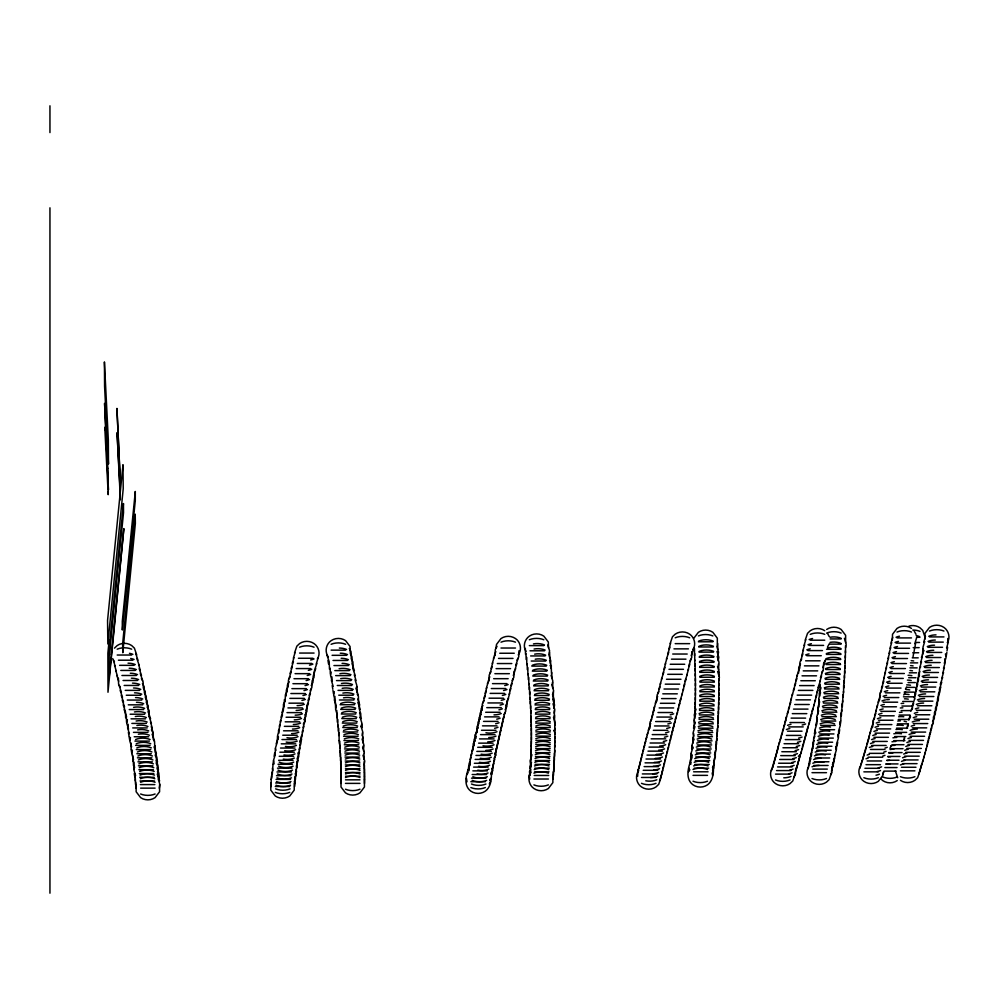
<?xml version="1.0" encoding="UTF-8"?>
<svg xmlns="http://www.w3.org/2000/svg" width="999" height="999" viewBox="0 0 999 999"><rect width="100%" height="100%" fill="white"/><g stroke="black" fill="none" stroke-linecap="round" stroke-linejoin="round"><path stroke-width="1.5" d="M118.394 678.071L118.594 684.103L120.342 687.374M126.336 716.433L126.548 722.464M127.397 719.792L126.786 723.413L128.559 729.208M128.209 724.3L127.61 727.921L129.383 733.716M130.457 737.474L129.845 741.096L131.618 746.89M130.931 742.956L131.131 748.988M132.38 750.112L131.768 753.733L133.541 759.54M143.332 687.861L143.132 681.83L141.383 678.558M132.742 755.406L132.942 761.45M133.267 759.427L133.466 765.471L134.64 767.644M144.405 692.782L144.193 686.75L142.445 683.478M133.966 762.187L133.966 769.43M145.442 697.652L145.242 691.62L143.494 688.348M134.415 766.071L133.816 769.692L135.589 775.499M146.453 702.472L146.254 696.44L144.505 693.169M135.215 773.663L135.215 780.906M135.365 778.558L135.564 784.59M147.427 707.242L147.228 701.211L145.479 697.951M135.664 782.167L135.864 788.211M136.139 784.515L136.139 791.757L140.609 797.614A12.325 11.713 0 0 0 155.095 797.614L159.578 791.757L159.578 784.515M148.376 711.975L148.177 705.931L146.428 702.672M149.301 716.645L149.101 710.601L147.34 707.342M152.635 734.777L153.034 732.367L151.261 726.573M153.384 739.173L153.184 733.141L151.423 729.869M154.77 747.789L154.57 741.745L153.396 739.572M155.407 751.997L155.207 745.966M156.381 761.45L156.98 757.829L155.22 752.022M157.405 769.43L158.004 765.808L156.231 760.002M158.279 777.147L158.878 773.526L157.105 767.719M158.866 779.695L159.266 777.284L157.492 771.478M159.303 788.211L159.915 784.59L158.142 778.783M276.161 743.83L278.509 736.95M272.952 764.26L273.551 760.639M274.138 756.293L274.737 752.672M275.387 748.576L275.175 754.62M277.497 735.926L277.297 741.97M279.283 726.348L281.056 720.541M273.002 764.535L272.29 774.375M280.132 721.827L282.492 714.934M281.019 717.245L283.366 710.351L283.454 704.295L285.202 701.023M272.015 772.09L271.815 778.121M281.918 712.612L284.278 705.719M270.966 779.382L271.566 775.761M271.166 779.37L271.166 786.613M284.415 699.55L284.203 705.594M270.791 782.891L270.791 790.134L275.262 795.991A12.325 11.713 0 0 0 289.747 795.991L294.23 790.134L294.23 782.891M288.923 678.696L291.271 671.803M289.997 673.651L292.357 666.77M291.096 668.568L293.456 661.675M292.22 663.436L293.981 657.642M293.344 658.266L295.117 652.472M294.493 653.059L296.84 646.178L299.575 643.581A12.325 11.713 0 0 1 314.061 643.581C318.831 646.877 320.716 653.933 317.37 658.865M299.425 752.197L297.065 759.09M300.1 748.051L298.326 753.845M296.99 767.881L297.19 761.85M298.164 760.314L296.403 766.108M302.31 735.214L299.95 742.095M303.097 730.806L301.336 736.613M303.933 726.348L302.16 732.142M295.005 783.004L295.204 776.972M308.454 703.171L306.094 710.064M294.605 786.613L295.204 782.991M309.428 698.376L307.08 705.269M310.427 693.531L308.079 700.411M311.451 688.636L309.103 695.516M315.746 668.568L313.386 675.461M316.858 663.436L314.51 670.329M317.994 658.266L316.221 664.073M329.27 663.136L329.47 669.168M330.145 668.181L330.344 674.225M331.193 671.99L330.594 675.611L332.367 681.405M332.018 676.96L331.418 680.581L333.179 686.375M334.265 691.583L333.666 695.204L335.427 700.998M334.952 696.365L334.34 699.987L336.114 705.781M335.389 702.297L335.589 708.328M336.201 705.769L335.602 709.39L337.375 715.184M336.775 710.389L336.775 717.632M337.113 716.158L337.325 722.202M337.824 719.467L337.824 726.71M338.087 725.137L338.286 731.168M350.274 652.547L350.075 646.515L345.604 640.659A12.325 11.713 0 0 0 331.119 640.659C325.861 644.23 324.488 651.96 328.396 657.03M338.723 728.321L338.723 735.564M351.248 657.729L351.049 651.698L349.3 648.426M339.111 732.667L339.111 739.909M352.197 662.861L351.998 656.83L350.249 653.558M339.797 741.158L339.797 748.401M340.072 745.316L340.072 752.559M353.109 667.956L352.909 661.925L351.161 658.653M340.122 750.624L340.322 756.655M340.534 753.446L340.534 760.689M340.709 757.404L340.709 764.647M340.846 761.3L340.846 768.543M340.946 765.134L340.946 772.377M341.021 768.893L341.021 776.136M341.046 772.589L341.046 779.832M341.046 776.211L341.046 783.453M341.009 779.757L341.009 787L345.479 792.856A12.325 11.713 0 0 0 359.965 792.856L364.448 787L364.448 779.757M356.443 687.911L356.843 685.501L355.07 679.707M357.192 692.794L356.993 686.75M358.591 702.397L358.391 696.365L357.217 694.18M359.228 707.13L359.64 704.707L357.867 698.913M360.214 717.632L360.826 714.01L359.053 708.204M361.263 726.71L361.863 723.089L360.09 717.294M362.162 735.564L362.762 731.942L360.989 726.148M362.749 738.698L362.55 732.667M363.112 742.981L362.912 736.95M363.224 748.401L363.836 744.779L362.063 738.985M363.711 751.36L363.511 745.316M364.173 759.477L363.973 753.446M364.148 764.647L364.747 761.026L362.974 755.232M364.285 768.543L364.285 761.3M364.385 772.377L364.385 765.134M364.46 776.136L364.46 768.893M364.485 779.832L364.485 772.589M364.485 783.453L364.485 776.211M470.129 763.973C467.07 772.165 462.125 784.677 470.854 791.171A12.325 11.713 0 0 0 485.339 791.171C491.046 786.887 491.72 778.646 491.321 772.127M470.067 759.39L471.84 753.583M470.891 755.431L473.251 748.538M471.753 751.398L474.1 744.505M482.792 702.946L485.152 696.053M483.928 698.189L486.276 691.296M485.077 693.381L486.85 687.587M486.238 688.536L488.012 682.729M487.412 683.628L489.76 676.748M489.797 673.676L492.157 666.795M491.008 668.631L492.782 662.837M492.232 663.548L493.993 657.742M493.456 658.416L495.804 651.523M495.929 648.026L496.528 644.405L500.998 638.548A12.325 11.713 0 0 1 515.484 638.548C520.741 642.12 522.115 649.85 518.219 654.919M491.82 774.487L493.156 767.107M493.918 763.286L492.157 769.08M494.717 759.39L492.944 765.184M497.277 747.302L494.917 754.183M498.189 743.144L495.829 750.024M499.125 738.91L496.765 745.803M500.074 734.627L497.727 741.508M501.061 730.281L498.713 737.162M502.072 725.861L499.725 732.754M503.109 721.39L500.749 728.283M504.158 716.87L501.81 723.751M505.232 712.275L502.884 719.168M508.578 698.189L506.218 705.082M509.715 693.381L507.954 699.188M510.876 688.536L509.115 694.33M512.05 683.628L509.702 690.521M513.249 678.683L510.889 685.564M515.659 668.631L513.299 675.524M516.87 663.548L515.097 669.342M518.094 658.416L515.746 665.309M525.337 648.376L525.536 654.42M525.961 653.521L526.161 659.565M526.76 657.417L526.76 664.66M527.122 663.686L527.322 669.717M527.847 667.494L527.847 674.737M528.134 673.676L528.334 679.707M528.783 677.397L528.783 684.64M528.995 683.491L529.195 689.522M529.582 687.112L529.582 694.355M529.92 691.895L529.92 699.138M530.032 697.839L530.232 703.87M530.494 701.31L530.494 708.553M530.731 705.943L530.731 713.186M530.931 710.514L530.931 717.757M530.894 716.246L531.093 722.277M531.218 719.492L531.218 726.735M531.306 723.9L531.306 731.143M531.368 728.246L531.368 735.489M531.381 732.529L531.381 739.772M531.368 736.75L531.368 743.993M531.318 740.921L531.118 746.952M531.243 745.017L531.043 751.048M531.131 749.05L530.919 755.082M530.981 753.021L530.981 760.264M548.513 648.026L548.314 641.995L543.831 636.138A12.325 11.713 0 0 0 529.345 636.138C524.575 639.435 522.702 646.49 526.036 651.41M530.581 760.751L530.382 766.795M529.732 768.144L531.505 762.337M548.975 654.42L549.575 650.799L547.802 644.992M549.8 658.353L549.6 652.322M550.399 663.448L550.799 661.038L549.025 655.244M550.961 668.518L551.361 666.096L549.587 660.302M551.485 673.538L551.286 667.494L550.112 665.322M551.972 678.508L551.773 672.464M552.222 684.64L552.822 681.018L551.048 675.224M552.834 688.311L552.634 682.28M553.009 694.355L553.621 690.734L551.848 684.939M553.359 699.138L553.359 691.895M553.871 702.672L554.27 700.249L552.497 694.455M553.933 708.553L554.545 704.932L552.772 699.138M554.17 713.186L554.77 709.565L553.009 703.758M554.37 717.757L554.37 710.514M554.532 722.277L554.532 715.034M554.857 725.536L555.257 723.114L553.496 717.319M554.944 729.932L554.745 723.9M555.007 734.277L554.807 728.246M555.032 738.573L554.82 732.529L553.658 730.356M555.007 742.794L554.807 736.75M554.957 746.952L554.757 740.921M554.682 752.259L554.682 745.017M554.557 756.293L554.77 750.261M554.408 760.264L554.408 753.021M554.233 764.16L554.233 756.917M554.02 767.994L554.02 760.751M553.771 771.765L553.97 765.721M553.496 775.461L553.696 769.417M553.196 779.083L553.196 771.84M638.136 770.304L639.909 764.497M639.048 766.608L640.809 760.813M639.972 762.849L641.745 757.055M640.933 759.015L642.707 753.221M641.92 755.119L643.681 749.312M642.919 751.148L644.692 745.341M643.955 747.115L645.716 741.308M645.004 743.006L646.778 737.212M646.078 738.835L647.851 733.041M647.165 734.602L649.525 727.722M648.276 730.319L650.636 723.426M650.561 721.54L652.909 714.647M651.723 717.07L654.07 710.177M652.896 712.524L654.67 706.73M654.083 707.941L656.443 701.048M655.282 703.296L657.642 696.403M657.717 693.83L660.064 686.95M658.94 689.023L660.714 683.229M660.177 684.165L661.95 678.371M661.413 679.27L663.761 672.377M662.662 674.313L665.009 667.419M663.898 669.305L665.671 663.511M665.147 664.26L666.92 658.466M666.395 659.165L668.743 652.285M667.632 654.033L669.992 647.152M668.88 648.863L670.654 643.056M670.117 643.643L672.464 636.763L675.199 634.165A12.325 11.713 0 0 1 689.685 634.165C694.455 637.462 696.328 644.517 692.994 649.45M661.051 777.459L658.703 784.352L655.981 786.95A12.325 11.713 0 0 1 641.495 786.95C636.238 783.378 634.865 775.649 638.761 770.579M661.9 773.925L659.552 780.806M662.787 770.304L661.013 776.098M663.686 766.608L661.912 772.414M664.622 762.849L662.849 768.643M665.571 759.015L663.811 764.822M666.558 755.119L664.785 760.913M667.569 751.148L665.796 756.942M668.593 747.115L666.82 752.909M669.642 743.006L667.881 748.8M670.716 738.835L668.955 744.642M671.815 734.602L670.042 740.409M672.926 730.319L670.579 737.2M674.05 725.961L671.703 732.841M675.199 721.54L672.851 728.433M676.36 717.07L674.013 723.95M677.534 712.524L675.187 719.417M678.733 707.941L676.96 713.736M679.932 703.296L677.572 710.177M681.143 698.588L678.783 705.481M682.354 693.83L680.007 700.724M683.591 689.023L681.817 694.829M684.814 684.165L683.054 689.972M686.063 679.27L683.703 686.151M687.3 674.313L684.952 681.193M688.548 669.305L686.775 675.112M689.797 664.26L688.024 670.054M691.033 659.165L688.686 666.058M693.518 648.863L691.171 655.744M694.492 648.501L694.492 655.744M694.742 653.608L694.742 660.851M694.742 659.889L694.942 665.921M695.117 663.711L695.117 670.953M695.254 668.681L695.254 675.923M695.341 673.626L695.341 680.868M695.404 678.508L695.404 685.751M695.429 683.353L695.429 690.596M695.416 688.136L695.416 695.379M695.379 692.881L695.379 700.124M695.292 697.564L695.292 704.807M695.179 702.197L694.979 708.241M695.029 706.78L694.829 712.811M694.392 720.179L694.193 726.223M693.506 728.159L695.279 722.352M693.456 733.054L693.456 740.296M693.081 737.225L692.881 743.256M691.658 748.988L692.257 745.366M690.721 756.867L691.32 753.246M717.332 645.416L717.332 638.174L712.861 632.305A12.325 11.713 0 0 0 698.376 632.305L693.893 638.174M717.856 649.387L717.657 643.356M717.931 655.744L718.531 652.122L716.77 646.328M718.181 660.851L718.781 657.23L717.007 651.435M718.381 665.921L718.98 662.3L717.22 656.505M718.756 669.742L718.556 663.711M718.681 675.923L719.292 672.302L717.519 666.508M718.781 680.868L719.392 677.247L717.619 671.44M718.843 685.751L718.843 678.508M718.868 690.596L718.868 683.353M718.855 695.379L718.855 688.136M718.818 700.124L718.818 692.881M718.731 704.807L718.731 697.564M718.618 709.44L718.618 702.197M718.468 714.023L718.468 706.78M718.293 718.543L718.293 711.3M718.069 723.014L718.069 715.771M717.831 727.422L717.831 720.179M717.544 731.78L717.744 725.736M717.232 736.063L717.232 728.82M716.895 740.296L716.895 733.054M716.52 744.467L716.72 738.423M716.121 748.563L716.121 741.32M715.234 756.58L715.446 750.549M771.453 770.566L773.813 763.673M772.477 766.932L774.824 760.052M773.513 763.236L775.873 756.355M774.575 759.477L776.935 752.584M775.661 755.631L778.009 748.75M776.76 751.723L778.521 745.928M777.871 747.751L779.645 741.957M778.995 743.706L781.355 736.825M780.144 739.597L782.492 732.717M781.305 735.426L783.653 728.546M782.467 731.193L784.827 724.312M783.653 726.897L786.001 720.004M784.839 722.539L786.613 716.733M786.038 718.119L788.386 711.226M787.237 713.636L789.597 706.743M788.448 709.103L790.796 702.21M789.66 704.507L791.433 698.701M790.883 699.849L792.644 694.055M792.095 695.154L794.442 688.261M793.318 690.396L795.666 683.503M794.53 685.589L796.877 678.696M795.741 680.731L797.514 674.924M796.952 675.824L799.3 668.93M800.536 660.814L802.896 653.92M801.722 655.719L803.483 649.924M802.884 650.586L804.657 644.792M804.045 645.416L805.818 639.61M805.182 640.197L807.542 633.316L810.264 630.719A12.325 11.713 0 0 1 824.749 630.719M795.104 774.113L792.756 781.006L790.022 783.591A12.325 11.713 0 0 1 775.536 783.591C770.291 780.019 768.905 772.289 772.814 767.22M797.115 766.932L794.767 773.825M798.164 763.236L795.803 770.129M799.225 759.477L796.865 766.358M800.299 755.631L797.951 762.524M801.398 751.723L799.05 758.616M802.509 747.751L800.748 753.546M803.646 743.706L801.872 749.512M804.782 739.597L802.434 746.49M805.943 735.426L803.596 742.319M807.117 731.193L804.757 738.086M808.291 726.897L805.943 733.79M809.477 722.539L807.13 729.42M810.676 718.119L808.915 723.913M811.887 713.636L809.527 720.529M813.099 709.103L810.738 715.983M814.31 704.507L811.95 711.388M815.521 699.849L813.748 705.656M816.745 695.154L814.972 700.948M817.956 690.396L815.609 697.277M819.168 685.589L816.82 692.469M820.391 680.731L818.031 687.612M821.59 675.824L819.829 681.618M820.179 685.351L819.979 691.383M822.801 670.866L820.441 677.747M825.186 660.814L822.826 667.707M818.918 699.437L818.718 705.469M807.741 769.105L809.502 763.298M808.553 765.471L810.901 758.578M816.845 717.432L816.645 723.476M810.888 754.145L812.649 748.351M811.625 750.237L813.398 744.442M815.646 725.411L817.419 719.617M813.735 738.111L815.509 732.317M814.397 733.94L815.009 730.319M845.629 642.557L845.629 635.314L841.158 629.457A12.325 11.713 0 0 0 826.673 629.457M845.591 647.752L846.19 644.13L844.417 638.336M845.516 652.909L845.516 645.666M845.391 658.029L845.391 650.786M845.241 663.099L845.241 655.856M845.054 668.131L845.054 660.888M844.829 673.114L844.829 665.871M844.58 678.059L844.58 670.816M844.292 682.954L844.292 675.711M843.968 687.799L843.968 680.556M843.618 692.594L843.618 685.351M843.231 697.339L843.431 691.308M842.806 702.035L842.806 694.792M842.357 706.68L842.557 700.636M831.555 772.664L829.207 779.545L826.485 782.142A12.325 11.713 0 0 1 812 782.142C807.217 778.845 805.344 771.79 808.691 766.857M841.882 711.263L841.882 704.02M841.37 715.796L841.583 709.752M840.846 720.267L840.846 713.024M834.764 757.991L832.417 764.884M840.284 724.675L840.883 721.053M835.526 754.145L833.753 759.952M836.388 749.887L836.6 743.855M838.436 737.562L838.648 731.53M839.085 733.328L839.684 729.707M837.1 745.841L837.699 742.22M859.852 768.293L861.625 762.499M860.938 764.672L863.286 757.779M862.037 760.963L864.385 754.083M863.148 757.192L865.496 750.311M864.26 753.358L866.62 746.465M865.396 749.45L867.744 742.557M866.732 744.255L868.893 738.573M867.681 741.42L869.455 735.626M868.83 737.312L870.604 731.505M869.992 733.141L872.339 726.248M871.14 728.895L873.501 722.015M873.463 720.229L875.811 713.348M874.625 715.808L876.398 710.014M875.773 711.338L877.547 705.531M876.935 706.793L879.282 699.899M878.084 702.197L880.431 695.316M880.356 692.844L882.704 685.951M881.48 688.086L883.828 681.206M882.592 683.279L884.352 677.484M883.69 678.421L885.464 672.627M884.777 673.513L886.55 667.719M885.851 668.556L887.624 662.762M886.912 663.561L888.685 657.754M887.949 658.516L889.722 652.709M888.973 653.421L890.746 647.627M889.972 648.289L891.745 642.494M890.958 643.119L892.731 637.325M883.428 771.852L882.816 775.474L878.346 781.33A12.325 11.713 0 0 1 863.86 781.33C859.09 778.034 857.204 770.978 860.551 766.058M913.011 657.042L913.623 653.421M914.023 651.91L914.622 648.289M914.997 646.74L915.608 643.119M916.57 637.911L914.797 643.706M903.945 740.384L904.545 736.763M907.142 727.859L907.754 724.238M909.24 719.193L909.839 715.571M911.3 710.301L913.648 703.408M912.299 705.756L914.659 698.875M923.7 642.12L925.474 636.326M922.814 648.801L922.601 654.832M919.767 667.544L921.54 661.738M920.603 662.549L922.377 656.743M921.415 657.504L923.775 650.611M919.992 770.841L917.631 777.721L914.909 780.319A12.325 11.713 0 0 1 900.424 780.319M921.053 767.269L918.705 774.163M922.127 763.648L919.767 770.529M923.201 759.939L920.853 766.832M924.275 756.168L922.514 761.962M925.361 752.322L923.588 758.116M926.435 748.413L924.662 754.208M927.509 744.43L925.748 750.237M928.595 740.384L926.822 746.191M929.657 736.275L927.309 743.156M930.731 732.092L928.371 738.985M931.792 727.859L929.432 734.752M932.841 723.563L930.494 730.444M940.833 687.062L938.473 693.943M941.757 682.255L939.41 689.148M942.669 677.397L940.309 684.29M943.543 672.489L941.782 678.296M944.405 667.544L942.644 673.338M946.253 656.043L946.852 652.422M947.002 650.911L947.614 647.29M290.209 676.798L288.461 680.069L288.261 686.101M289.161 681.743L287.412 685.014L287.213 691.046M288.137 686.638L286.388 689.909L286.189 695.941M287.138 691.483L285.389 694.755L285.19 700.786M280.232 725.012L278.459 730.806L278.858 733.216M279.433 729.407L277.66 735.214L278.271 738.835M277.223 742.257L275.449 748.051L275.861 750.461M312.287 680.544L314.048 677.272L314.248 671.241M311.213 685.576L312.962 682.317L313.162 676.273M275.299 754.507L273.526 760.314L274.126 763.935M310.152 690.571L311.9 687.312L312.1 681.268M305.145 714.809L306.893 711.538L307.093 705.506M304.208 719.492L305.956 716.233L306.169 710.189M303.309 724.138L305.057 720.866L305.257 714.834M303.009 727.622L304.782 721.827L304.383 719.405M299.775 745.354L301.536 739.547L301.136 737.137M299.038 749.637L300.799 743.83L300.2 740.209M297.015 762.087L298.776 756.293L298.177 752.672M295.279 773.95L296.441 771.777M294.767 777.759L295.929 775.586L296.641 765.734M294.28 781.505L295.454 779.332L295.654 773.301M497.04 646.353L495.292 649.625L495.092 655.656M490.959 671.79L489.198 675.062L488.998 681.093M484.04 700.749L482.292 704.02L482.092 710.052M482.942 705.394L481.193 708.653L480.994 714.697M481.868 709.977L480.119 713.249L479.92 719.28M480.819 714.51L479.07 717.769L478.871 723.813M479.782 718.98L478.034 722.24L477.834 728.283M478.196 724.475L477.023 726.66L476.823 732.692M477.784 727.734L475.437 734.627L476.036 738.249M476.823 732.03L475.074 735.289L474.875 741.333M475.899 736.251L474.138 739.522L473.938 745.554M516.982 660.127L518.731 656.867L518.931 650.824M474.987 740.409L473.239 743.681L473.039 749.712M512.087 680.569L513.836 677.297L514.048 671.266M471.053 757.479L469.28 763.286L469.68 765.696M470.279 761.313L468.519 767.107L469.118 770.729M467.682 770.916L468.856 768.743M467.02 774.537L468.181 772.352M505.094 709.827L506.843 706.568L507.042 700.524M503.971 714.522L505.731 711.263L505.931 705.219M494.043 758.278L495.791 755.019L495.991 748.988M493.768 761.226L495.541 755.431L495.142 753.009M490.809 774L492.557 770.729M489.96 780.344L491.121 778.159M489.285 783.953L490.447 781.78L490.022 779.282M531.955 754.745L530.194 760.539L530.794 764.16M531.231 766.033L529.458 771.84L530.057 775.461M530.919 769.667L529.158 775.461L529.757 779.083M531.168 772.127C527.272 777.197 528.646 784.927 533.903 788.498A12.325 11.713 0 0 0 548.389 788.498L552.859 782.642L552.859 775.399M658.853 691.708L657.092 694.967L656.892 701.011M651.76 719.068L650.012 722.339L649.812 728.371M689.934 660.926L691.683 657.654L691.882 651.623M639.035 768.119L637.861 770.304L637.662 776.335M696.016 709.128L694.243 714.922L694.854 718.543M695.804 713.598L694.03 719.392L694.642 723.014M694.967 726.648L693.194 732.442L693.793 736.063M693.855 739.148L692.082 744.942L692.682 748.563M692.969 747.152L691.196 752.959L691.808 756.58M691.982 754.907L690.209 760.701L690.809 764.322M692.032 757.579C688.648 765.709 684.39 778.421 693.019 784.839A12.325 11.713 0 0 0 707.504 784.839C713.261 780.556 713.761 772.289 713.361 765.758M689.722 764.547L690.883 762.374M688.536 771.74L689.71 769.555M714.535 754.782L716.295 748.988L715.696 745.366M713.586 762.662L715.359 756.867L714.76 753.246M712.499 767.594L714.248 764.322M712.549 770.266L713.711 768.094L714.447 758.291M801.71 658.978L799.949 662.237L799.749 668.269M800.511 663.973L798.763 667.245L798.551 673.276M827.472 647.09L829.232 643.818M824.013 662.612L825.761 659.34M821.64 672.752L823.388 669.48L823.588 663.448M820.953 687.924L819.18 693.718L819.592 696.128M820.541 692.619L818.768 698.413L819.367 702.035M819.617 701.835L817.844 707.642L818.443 711.263M819.105 706.368L817.944 708.553L817.731 714.585M818.568 710.838L816.795 716.645L817.207 719.055M816.807 723.913L815.034 729.707L815.646 733.328M814.822 736.425L813.661 738.598L813.461 744.63M793.743 777.447L795.504 774.188L795.704 768.144M814.123 740.459L812.961 742.644L812.749 748.676M811.887 752.197L809.34 761.762L809.739 764.185M809.952 758.141L811.7 754.882M838.523 731.218L840.296 725.411L839.697 721.79M836.613 743.918L838.386 738.111L837.786 734.49M834.502 756.043L836.275 750.237L835.664 746.615M831.63 768.656L833.378 765.384M831.418 771.265L833.99 761.762L833.591 759.352M830.619 774.899L831.78 772.726L831.98 766.683M881.568 690.659L879.819 693.93L879.62 699.962M874.662 717.707L872.901 720.978L872.701 727.01M924.737 641.495L922.964 647.29L923.576 650.911M905.469 689.085L906.63 686.9M903.77 694.979L905.519 691.708M920.678 666.695L919.505 668.868L919.305 674.912M919.792 671.603L918.618 673.776L918.418 679.807M919.467 675.361L917.719 678.633L917.519 684.665M918.543 680.169L916.795 683.441L916.582 689.472M917.594 684.927L915.846 688.199L915.646 694.23L913.898 697.539M916.632 689.622L914.884 692.894L914.684 698.925M889.972 748.313L891.72 745.042M947.277 642.707C950.623 637.787 948.75 630.731 943.968 627.434A12.325 11.713 0 0 0 929.482 627.434L925.012 633.291L924.812 639.323M910.876 711.151L912.624 707.891M946.577 647.914L948.351 642.12L947.739 638.498M908.803 719.942L910.551 716.67M906.692 728.471L908.441 725.212M882.729 774.1L883.89 771.915M944.292 663.299L946.065 657.504L945.454 653.883M903.471 740.808L904.644 738.636M943.481 668.343L945.254 662.549L944.642 658.928M935.588 708.054L937.337 704.782L937.537 698.751L939.884 691.82L939.485 689.397M934.602 712.649L936.35 709.377L936.55 703.346L938.323 700.137L938.523 694.105M933.59 717.182L935.339 713.923L935.539 707.879M932.567 721.665L934.315 718.393L934.515 712.362M931.53 726.086L933.278 722.814L933.478 716.783M114.46 648.151L117.195 645.554A12.325 11.713 0 0 1 131.681 645.554L134.403 648.151L136.751 655.032M798.338 756.368L800.162 754.645M929.482 636.912L943.968 636.912M916.545 637.275L919.979 637.275M897.002 637.911L911.488 637.911M830.107 638.935L841.158 638.935M810.264 640.197L824.749 640.197M698.376 641.795L712.861 641.795M928.783 642.12L943.268 642.12M916.158 642.469L919.592 642.469M896.041 643.119L910.526 643.119M675.199 643.643L689.685 643.643M830.069 644.13L841.108 644.13M809.128 645.416L823.613 645.416M529.345 645.616L543.831 645.616M698.688 646.977L713.174 646.977M928.046 647.29L942.532 647.29M913.198 647.639L919.167 647.639M500.998 648.026L515.484 648.026M895.054 648.289L909.54 648.289M673.963 648.863L688.448 648.863M826.548 649.288L841.033 649.288M331.119 650.137L345.604 650.137M807.966 650.586L822.452 650.586M530.007 650.799L544.492 650.799M698.975 652.122L713.461 652.122M927.284 652.422L941.77 652.422M912.736 652.759L918.705 652.759M299.575 653.059L314.061 653.059M499.762 653.246L514.248 653.246M894.055 653.421L908.541 653.421M672.714 654.033L687.2 654.033M826.435 654.407L840.921 654.407M117.195 655.032L131.681 655.032M332.093 655.319L346.578 655.319M806.792 655.719L821.278 655.719M530.644 655.943L545.129 655.943M699.213 657.23L713.698 657.23M926.498 657.504L940.983 657.504M912.249 657.841L918.218 657.841M298.426 658.266L312.912 658.266M498.538 658.416L513.024 658.416M893.031 658.516L907.517 658.516M671.478 659.165L685.963 659.165M826.285 659.477L840.771 659.477M118.419 660.202L132.904 660.202M333.029 660.451L347.515 660.451M805.619 660.814L820.104 660.814M531.231 661.038L545.716 661.038M699.425 662.3L713.91 662.3M925.686 662.549L940.171 662.549M910.451 662.874L917.694 662.874M297.29 663.436L311.775 663.436M497.302 663.548L511.788 663.548M891.995 663.561L906.48 663.561M670.229 664.26L684.715 664.26M826.098 664.51L840.584 664.51M119.618 665.334L134.103 665.334M333.941 665.546L348.426 665.546M804.432 665.858L818.918 665.858M531.793 666.096L546.278 666.096M699.587 667.332L714.073 667.332M924.849 667.544L939.335 667.544M909.902 667.869L917.144 667.869M296.179 668.568L310.664 668.568M890.933 668.556L905.419 668.556M496.091 668.631L510.576 668.631M668.98 669.305L683.466 669.305M825.873 669.492L840.359 669.492M120.792 670.429L135.277 670.429M334.827 670.604L349.313 670.604M803.233 670.866L817.719 670.866M532.317 671.116L546.803 671.116M699.725 672.302L714.21 672.302M923.988 672.489L938.473 672.489M909.315 672.814L916.558 672.814M889.859 673.513L904.345 673.513M295.08 673.651L309.565 673.651M494.88 673.676L509.365 673.676M667.732 674.313L682.217 674.313M825.611 674.437L840.109 674.437M121.94 675.486L136.426 675.486M335.676 675.611L350.162 675.611M802.035 675.824L816.52 675.824M532.804 676.086L547.29 676.086M699.824 677.247L714.31 677.247M923.101 677.397L937.586 677.397M908.703 677.709L915.946 677.709M888.773 678.421L903.258 678.421M293.993 678.696L308.479 678.696M493.681 678.683L508.166 678.683M666.495 679.27L680.981 679.27M825.324 679.332L839.809 679.332M123.064 680.481L137.55 680.481M336.488 680.581L350.974 680.581M800.823 680.731L815.309 680.731M533.254 681.018L547.739 681.018M699.887 682.13L714.372 682.13M922.189 682.255L936.675 682.255M908.066 682.567L915.309 682.567M887.674 683.279L902.159 683.279M292.932 683.691L307.417 683.691M492.495 683.628L506.98 683.628M665.259 684.165L679.745 684.165M825.012 684.178L839.497 684.178M124.163 685.451L138.649 685.451M337.275 685.501L351.76 685.501M799.612 685.589L814.098 685.589M533.678 685.901L548.164 685.901M699.912 686.975L714.397 686.975M921.265 687.062L935.751 687.062M907.392 687.362L914.634 687.362M886.55 688.086L901.036 688.086M491.321 688.536L505.806 688.536M291.895 688.636L306.381 688.636M664.023 689.023L678.508 689.023M824.65 688.973L839.135 688.973M125.237 690.371L139.723 690.371M338.024 690.371L352.51 690.371M798.388 690.396L812.874 690.396M534.053 690.734L548.538 690.734M699.899 691.758L714.385 691.758M920.316 691.82L934.802 691.82M904.17 692.12L913.948 692.12M885.426 692.844L899.912 692.844M290.871 693.531L305.357 693.531M490.159 693.381L504.645 693.381M824.262 693.718L838.748 693.718M662.799 693.83L677.285 693.83M338.748 695.204L353.234 695.204M797.177 695.154L811.663 695.154M126.274 695.242L140.759 695.242M534.403 695.516L548.888 695.516M699.849 696.503L714.335 696.503M919.355 696.515L933.84 696.515M903.446 696.815L913.223 696.815M884.302 697.552L898.788 697.552M489.011 698.189L503.496 698.189M289.86 698.376L304.345 698.376M823.85 698.413L838.336 698.413M661.575 698.588L676.061 698.588M339.423 699.987L353.908 699.987M795.953 699.849L810.439 699.849M127.285 700.062L141.771 700.062M534.702 700.249L549.188 700.249M699.775 701.186L714.26 701.186M918.381 701.161L932.866 701.161M902.696 701.46L912.487 701.46M883.153 702.197L897.639 702.197M487.874 702.946L502.36 702.946M823.401 703.059L837.886 703.059M288.886 703.171L303.371 703.171M660.364 703.296L674.849 703.296M794.742 704.507L809.227 704.507M340.072 704.707L354.558 704.707M128.272 704.832L142.757 704.832M534.977 704.932L549.462 704.932M699.662 705.818L714.148 705.818M917.382 705.756L931.867 705.756M901.935 706.056L911.712 706.056M882.005 706.793L896.49 706.793M486.763 707.642L501.248 707.642M822.926 707.642L837.412 707.642M287.937 707.916L302.422 707.916M659.165 707.941L673.651 707.941M793.531 709.103L808.016 709.103M129.221 709.552L143.706 709.552M340.684 709.39L355.169 709.39M535.214 709.565L549.7 709.565M699.512 710.401L713.998 710.401M916.37 710.301L930.856 710.301M901.148 710.589L910.926 710.589M880.856 711.338L895.341 711.338M485.676 712.275L500.162 712.275M822.414 712.175L836.9 712.175M287 712.612L301.486 712.612M657.979 712.524L672.464 712.524M792.319 713.636L806.805 713.636M341.258 714.01L355.744 714.01M535.402 714.135L549.887 714.135M130.132 714.223L144.618 714.223M915.359 714.772L929.844 714.772M699.325 714.922L713.81 714.922M899.063 715.059L910.114 715.059M879.707 715.808L894.192 715.808M821.877 716.645L836.363 716.645M484.59 716.87L499.075 716.87M656.805 717.07L671.291 717.07M286.089 717.245L300.574 717.245M791.121 718.119L805.606 718.119M341.795 718.581L356.281 718.581M535.564 718.656L550.049 718.656M131.019 718.843L145.504 718.843M914.322 719.193L928.808 719.193M699.113 719.392L713.598 719.392M898.238 719.48L909.29 719.48M878.546 720.229L893.031 720.229M821.315 721.053L835.801 721.053M483.541 721.39L498.026 721.39M655.631 721.54L670.129 721.54M285.214 721.827L299.7 721.827M789.922 722.539L804.407 722.539M342.295 723.089L356.78 723.089M535.701 723.114L550.187 723.114M131.868 723.413L146.353 723.413M913.273 723.563L927.759 723.563M698.863 723.8L713.348 723.8M897.389 723.838L908.441 723.838M877.384 724.6L891.87 724.6M820.728 725.411L835.214 725.411M482.505 725.861L496.99 725.861M654.495 725.961L668.98 725.961M284.365 726.348L298.851 726.348M788.723 726.897L803.208 726.897M342.769 727.547L357.255 727.547M535.789 727.522L550.274 727.522M912.224 727.859L926.71 727.859M132.692 727.921L147.178 727.921M698.588 728.159L713.074 728.159M896.528 728.146L907.579 728.146M876.223 728.895L890.708 728.895M820.117 729.707L834.602 729.707M481.506 730.281L495.991 730.281M653.358 730.319L667.844 730.319M283.541 730.806L298.027 730.806M787.549 731.193L802.035 731.193M343.194 731.942L357.679 731.942M535.839 731.867L550.324 731.867M911.163 732.092L925.648 732.092M133.466 732.367L147.952 732.367M698.276 732.442L712.762 732.442M895.641 732.379L906.692 732.379M875.062 733.141L889.547 733.141M819.48 733.94L833.965 733.94M480.519 734.627L495.005 734.627M652.247 734.602L666.733 734.602M282.742 735.214L297.227 735.214M786.375 735.426L800.861 735.426M535.864 736.151L550.349 736.151M343.594 736.288L358.079 736.288M910.101 736.275L924.587 736.275M894.742 736.55L905.793 736.55M134.216 736.763L148.701 736.763M697.939 736.675L712.424 736.675M873.913 737.312L888.398 737.312M818.818 738.111L833.303 738.111M479.557 738.91L494.043 738.91M651.161 738.835L665.646 738.835M281.98 739.547L296.466 739.547M785.226 739.597L799.712 739.597M343.943 740.571L358.429 740.571M535.851 740.371L550.337 740.371M909.028 740.384L923.513 740.384M893.83 740.659L904.882 740.659M697.564 740.846L712.05 740.846M134.927 741.096L149.413 741.096M872.764 741.42L887.249 741.42M818.131 742.22L832.617 742.22M650.087 743.006L664.572 743.006M478.621 743.144L493.106 743.144M281.243 743.83L295.729 743.83M784.078 743.706L798.563 743.706M535.801 744.542L550.287 744.542M907.954 744.43L922.439 744.43M892.906 744.705L903.958 744.705M344.268 744.779L358.753 744.779M697.165 744.942L711.65 744.942M135.602 745.366L150.087 745.366M871.615 745.466L886.101 745.466M817.432 746.265L831.917 746.265M649.025 747.115L663.511 747.115M477.709 747.302L492.195 747.302M782.954 747.751L797.439 747.751M280.532 748.051L295.017 748.051M906.867 748.413L921.353 748.413M535.714 748.638L550.199 748.638M891.97 748.688L903.021 748.688M344.555 748.938L359.041 748.938M696.74 748.988L711.226 748.988M870.479 749.45L884.964 749.45M136.251 749.587L150.737 749.587M816.707 750.237L831.193 750.237M648.001 751.148L662.487 751.148M476.835 751.398L491.321 751.398M781.83 751.723L796.315 751.723M279.857 752.197L294.343 752.197M905.793 752.322L920.279 752.322M888.735 752.597L902.072 752.597M535.601 752.672L550.087 752.672M344.805 753.034L359.29 753.034M696.278 752.959L710.764 752.959M869.342 753.358L883.828 753.358M136.851 753.733L151.336 753.733M815.958 754.145L830.444 754.145M646.99 755.119L661.475 755.119M475.974 755.431L490.459 755.431M780.731 755.631L795.216 755.631M904.707 756.168L919.205 756.168M279.221 756.293L293.706 756.293M887.774 756.443L899.974 756.443M535.452 756.643L549.937 756.643M695.791 756.867L710.277 756.867M345.005 757.067L359.49 757.067M868.218 757.192L882.704 757.192M137.412 757.829L151.91 757.829M815.196 757.991L829.682 757.991M646.016 759.015L660.501 759.015M475.149 759.39L489.635 759.39M779.657 759.477L794.143 759.477M903.633 759.939L918.118 759.939M278.609 760.314L293.094 760.314M886.812 760.214L899 760.214M535.264 760.539L549.75 760.539M695.292 760.701L709.777 760.701M867.12 760.963L881.605 760.963M345.179 761.026L359.665 761.026M814.422 761.762L828.908 761.762M137.949 761.85L152.435 761.85M645.054 762.849L659.54 762.849M778.596 763.236L793.081 763.236M474.363 763.286L488.848 763.286M902.559 763.648L917.045 763.648M885.838 763.923L898.039 763.923M278.022 764.26L292.507 764.26M535.052 764.372L549.537 764.372M694.755 764.472L709.24 764.472M866.021 764.672L880.506 764.672M345.317 764.922L359.815 764.922M813.623 765.471L828.109 765.471M138.436 765.808L152.922 765.808M644.118 766.608L658.603 766.608M777.559 766.932L792.045 766.932M473.588 767.107L488.074 767.107M901.485 767.269L915.971 767.269M884.864 767.557L897.052 767.557M277.485 768.156L291.97 768.156M534.815 768.144L549.3 768.144M694.193 768.169L708.678 768.169M864.934 768.293L879.42 768.293M345.429 768.755L359.915 768.755M812.824 769.105L827.309 769.105M138.898 769.692L153.384 769.692M643.219 770.304L657.704 770.304M776.535 770.566L791.021 770.566M472.864 770.866L487.35 770.866M900.424 770.841L914.909 770.841M883.878 771.116L896.078 771.116M693.618 771.802L708.104 771.802M276.973 771.965L291.458 771.965M534.54 771.84L549.025 771.84M863.86 771.852L878.346 771.852M345.492 772.514L359.977 772.514M812 772.664L826.485 772.664M139.311 773.526L153.796 773.526M642.345 773.925L656.83 773.925M775.536 774.113L790.022 774.113M472.165 774.537L486.65 774.537M534.228 775.461L548.713 775.461M693.019 775.361L707.504 775.361M276.486 775.711L290.971 775.711M345.529 776.211L360.015 776.211M139.698 777.284L154.183 777.284M641.495 777.459L655.981 777.459M471.491 778.159L485.976 778.159M533.903 779.02L548.389 779.02M276.049 779.382L290.534 779.382M345.517 779.832L360.002 779.832M140.035 780.968L154.52 780.968M470.854 781.693L485.339 781.693M275.637 782.991L290.122 782.991M345.479 783.378L359.965 783.378M140.347 784.59L154.833 784.59M275.262 786.513L289.747 786.513M140.609 788.136L155.095 788.136M880.918 778.87L882.741 780.594A12.325 11.713 0 0 0 897.227 780.594M914.21 631.018L915.958 634.29M827.472 633.316L829.232 636.575M897.701 777.721L895.341 770.841M352.035 663.711L354.395 670.604M352.884 668.718L355.244 675.611M354.283 674.775L356.056 680.581M355.956 688.311L358.304 695.204M357.892 702.497L360.252 709.39M359.59 712.774L361.363 718.581M329.358 662.2L327.01 655.319M362.6 747.24L364.36 753.034M135.627 653.321L137.974 660.202M136.826 658.453L139.186 665.334M138.586 664.635L140.359 670.429M139.161 668.593L141.508 675.486M140.285 673.601L142.632 680.481M148.227 711.95L150.587 718.843M149.076 716.52L151.436 723.413M150.487 722.115L152.248 727.921M112.712 658.653L114.46 661.925M152.148 734.203L154.495 741.096M115.11 666.008L113.337 660.202M116.309 671.141L114.535 665.334M117.482 676.236L115.709 670.429M154.058 746.852L156.418 753.733M118.631 681.281L116.871 675.486M155.157 754.957L157.517 761.85M121.441 692.344L119.093 685.451M122.515 697.252L120.155 690.371M123.551 702.122L121.204 695.242M156.106 762.811L158.466 769.692M124.563 706.955L122.203 700.062M126.486 716.445L124.138 709.552M157.255 774.075L159.603 780.968M925.062 637.275L922.714 630.381L919.979 627.784A12.325 11.713 0 0 0 908.928 626.123M892.319 640.322L892.519 634.29L897.002 628.421A12.325 11.713 0 0 1 911.488 628.421M819.929 684.178L820.529 687.799M832.791 763.049L833.191 765.471M713.711 760.851L714.322 764.472M693.818 648.189L694.218 650.599M712.774 769.392L713.186 771.802M712.175 772.939L712.574 775.361M689.123 768.169L689.522 770.591M492.02 768.443L492.432 770.866M466.408 778.159L467.02 781.78M361.725 723.925L362.325 727.547M327.959 660.451L328.559 664.073M332.192 685.501L332.804 689.123M332.942 690.371L333.554 693.993M338.873 740.571L339.473 744.193M296.129 769.555L296.528 771.965M272.402 768.156L272.802 770.566M128.384 732.367L128.996 735.988M129.133 736.763L129.745 740.384M131.169 749.587L131.768 753.209M125.662 717.844L125.462 711.812L123.189 704.832M134.241 773.526L134.84 777.147M120.28 492.944L117.058 432.692L120.38 499.8M108.179 491.733L108.217 494.68L104.77 427.235L104.808 430.182M49.95 105.807L49.95 132.592M49.95 207.817L49.95 893.193M289.747 792.369A12.325 7.243 0 0 1 275.262 792.369M485.339 787.549A12.325 7.243 0 0 1 470.854 787.549M655.981 783.328A12.325 7.243 0 0 1 641.495 783.328M790.022 779.969A12.325 7.243 0 0 1 775.536 779.969M878.346 777.709A12.325 7.243 0 0 1 863.86 777.709M914.909 776.698A12.325 7.243 0 0 1 900.424 776.698M900.424 764.972A12.325 7.243 0 0 1 903.858 763.948M897.227 776.972A12.325 7.243 0 0 1 882.741 776.972M886.175 764.223A12.325 7.243 0 0 1 889.984 763.873M826.485 778.521A12.325 7.243 0 0 1 812 778.521M812 766.795A12.325 7.243 0 0 1 819.242 765.421M707.504 781.218A12.325 7.243 0 0 1 693.019 781.218M693.019 769.505A12.325 7.243 0 0 1 707.504 769.505M548.389 784.877A12.325 7.243 0 0 1 533.903 784.877M533.903 773.164A12.325 7.243 0 0 1 548.389 773.164M359.965 789.235A12.325 7.243 0 0 1 345.479 789.235M345.479 777.522A12.325 7.243 0 0 1 359.965 777.522M155.095 793.993A12.325 7.243 0 0 1 140.609 793.993M140.609 782.267A12.325 7.243 0 0 1 155.095 782.267M290.122 788.848A12.325 7.243 0 0 1 275.637 788.848M485.976 784.015A12.325 7.243 0 0 1 471.491 784.015M656.83 779.782A12.325 7.243 0 0 1 645.779 780.806M791.021 776.423A12.325 7.243 0 0 1 783.778 777.809M879.42 774.163A12.325 7.243 0 0 1 875.986 775.187M901.485 761.413A12.325 7.243 0 0 1 904.919 760.389M887.149 760.664A12.325 7.243 0 0 1 889.672 760.351M812.824 763.236A12.325 7.243 0 0 1 823.863 762.212M693.618 765.946A12.325 7.243 0 0 1 708.104 765.946M534.228 769.605A12.325 7.243 0 0 1 548.713 769.605M345.517 773.963A12.325 7.243 0 0 1 360.002 773.963M140.347 778.721A12.325 7.243 0 0 1 154.833 778.721M290.534 785.239A12.325 7.243 0 0 1 276.049 785.239M486.65 780.406A12.325 7.243 0 0 1 472.165 780.406M657.704 776.161A12.325 7.243 0 0 1 650.461 777.547M792.045 772.801A12.325 7.243 0 0 1 788.611 773.825M880.506 770.529A12.325 7.243 0 0 1 877.06 771.553M866.021 758.815A12.325 7.243 0 0 1 868.256 758.054M902.559 757.779A12.325 7.243 0 0 1 905.993 756.755M888.123 757.03A12.325 7.243 0 0 1 890.658 756.718M813.623 759.602A12.325 7.243 0 0 1 820.866 758.229M694.193 762.312A12.325 7.243 0 0 1 708.678 762.312M534.54 765.983A12.325 7.243 0 0 1 549.025 765.983M345.529 770.341A12.325 7.243 0 0 1 360.015 770.341M140.035 775.112A12.325 7.243 0 0 1 154.52 775.112M290.971 781.568A12.325 7.243 0 0 1 276.486 781.568M487.35 776.722A12.325 7.243 0 0 1 472.864 776.722M658.603 772.464A12.325 7.243 0 0 1 652.647 773.813M793.081 769.105A12.325 7.243 0 0 1 789.647 770.129M881.605 766.832A12.325 7.243 0 0 1 878.158 767.856M867.12 755.107A12.325 7.243 0 0 1 869.355 754.345M903.633 754.083A12.325 7.243 0 0 1 907.067 753.046M889.098 753.333A12.325 7.243 0 0 1 892.906 752.971M814.422 755.906A12.325 7.243 0 0 1 825.474 754.882M694.755 758.616A12.325 7.243 0 0 1 709.24 758.616M534.815 762.287A12.325 7.243 0 0 1 549.3 762.287M345.492 766.658A12.325 7.243 0 0 1 359.977 766.658M139.698 771.415A12.325 7.243 0 0 1 154.183 771.415M291.458 777.821A12.325 7.243 0 0 1 276.973 777.821M488.074 772.964A12.325 7.243 0 0 1 477.035 774M659.54 768.706A12.325 7.243 0 0 1 653.583 770.054M794.143 765.334A12.325 7.243 0 0 1 790.709 766.358M904.707 750.311A12.325 7.243 0 0 1 908.153 749.275M890.059 749.55A12.325 7.243 0 0 1 893.868 749.2M815.196 752.135A12.325 7.243 0 0 1 826.248 751.098M695.292 754.844A12.325 7.243 0 0 1 709.777 754.844M535.052 758.516A12.325 7.243 0 0 1 549.537 758.516M345.429 762.886A12.325 7.243 0 0 1 359.915 762.899M139.311 767.669A12.325 7.243 0 0 1 153.796 767.669M291.97 774.013A12.325 7.243 0 0 1 277.485 774.013M488.848 769.143A12.325 7.243 0 0 1 477.797 770.167M660.501 764.872A12.325 7.243 0 0 1 653.259 766.258M795.216 761.488A12.325 7.243 0 0 1 791.782 762.524M869.342 747.489A12.325 7.243 0 0 1 872.776 746.465M905.793 746.465A12.325 7.243 0 0 1 909.227 745.429M891.021 745.704A12.325 7.243 0 0 1 894.829 745.354M815.958 748.288A12.325 7.243 0 0 1 827.01 747.264M695.791 750.998A12.325 7.243 0 0 1 710.277 750.998M535.264 754.682A12.325 7.243 0 0 1 549.75 754.682M345.317 759.065A12.325 7.243 0 0 1 359.815 759.065M138.898 763.835A12.325 7.243 0 0 1 153.384 763.835M292.507 770.129A12.325 7.243 0 0 1 278.022 770.129M489.635 765.246A12.325 7.243 0 0 1 478.583 766.27M661.475 760.976A12.325 7.243 0 0 1 654.233 762.362M796.315 757.592A12.325 7.243 0 0 1 792.881 758.616M884.964 755.306A12.325 7.243 0 0 1 882.729 756.068M870.479 743.581A12.325 7.243 0 0 1 873.913 742.557M906.867 742.557A12.325 7.243 0 0 1 910.301 741.52M891.97 741.795A12.325 7.243 0 0 1 895.778 741.445M816.707 744.38A12.325 7.243 0 0 1 827.759 743.356M696.278 747.102A12.325 7.243 0 0 1 710.764 747.102M535.452 750.786A12.325 7.243 0 0 1 549.937 750.786M345.179 755.169A12.325 7.243 0 0 1 359.665 755.169M138.436 759.952A12.325 7.243 0 0 1 152.922 759.952M293.094 766.171A12.325 7.243 0 0 1 278.609 766.171M490.459 761.288A12.325 7.243 0 0 1 479.408 762.312M662.487 757.005A12.325 7.243 0 0 1 655.244 758.391M797.439 753.608A12.325 7.243 0 0 1 793.993 754.645M886.101 751.323A12.325 7.243 0 0 1 883.865 752.085M871.615 739.61A12.325 7.243 0 0 1 875.049 738.573M907.954 738.573A12.325 7.243 0 0 1 911.388 737.537M892.906 737.824A12.325 7.243 0 0 1 896.715 737.462M817.432 740.409A12.325 7.243 0 0 1 828.483 739.372M696.74 743.119A12.325 7.243 0 0 1 711.226 743.119M535.601 746.815A12.325 7.243 0 0 1 550.087 746.815M345.005 751.198A12.325 7.243 0 0 1 359.49 751.198M137.949 755.993A12.325 7.243 0 0 1 152.435 755.993M293.706 762.15A12.325 7.243 0 0 1 279.221 762.15M491.321 757.254A12.325 7.243 0 0 1 480.269 758.278M663.511 752.971A12.325 7.243 0 0 1 656.268 754.357M798.563 749.575A12.325 7.243 0 0 1 795.129 750.599M887.249 747.277A12.325 7.243 0 0 1 885.014 748.039M872.764 735.564A12.325 7.243 0 0 1 876.198 734.527M909.028 734.527A12.325 7.243 0 0 1 914.984 733.179M893.83 733.778A12.325 7.243 0 0 1 901.448 733.778M818.131 736.363A12.325 7.243 0 0 1 829.182 735.339M697.165 739.085A12.325 7.243 0 0 1 711.65 739.085M535.714 742.781A12.325 7.243 0 0 1 550.199 742.781M344.805 747.177A12.325 7.243 0 0 1 359.29 747.177M137.425 751.96A12.325 7.243 0 0 1 151.91 751.96M294.343 758.066A12.325 7.243 0 0 1 283.291 759.09M492.195 753.159A12.325 7.243 0 0 1 481.143 754.183M664.572 748.863A12.325 7.243 0 0 1 658.603 750.212M799.712 745.466A12.325 7.243 0 0 1 796.278 746.49M873.913 731.455A12.325 7.243 0 0 1 877.347 730.419M910.101 730.419A12.325 7.243 0 0 1 917.344 729.033M895.991 729.47A12.325 7.243 0 0 1 902.359 729.67M818.818 732.255A12.325 7.243 0 0 1 829.869 731.231M697.564 734.977A12.325 7.243 0 0 1 712.05 734.977M535.801 738.673A12.325 7.243 0 0 1 550.287 738.673M344.555 743.081A12.325 7.243 0 0 1 359.041 743.081M136.851 747.876A12.325 7.243 0 0 1 151.336 747.876M295.017 753.908A12.325 7.243 0 0 1 283.966 754.944M493.106 749A12.325 7.243 0 0 1 485.864 750.386M665.646 744.705A12.325 7.243 0 0 1 659.677 746.041M800.861 741.295A12.325 7.243 0 0 1 797.427 742.319M786.375 729.57A12.325 7.243 0 0 1 789.809 728.546M875.062 727.272A12.325 7.243 0 0 1 878.496 726.248M911.163 726.236A12.325 7.243 0 0 1 914.597 725.212M896.877 725.299A12.325 7.243 0 0 1 903.258 725.486M819.48 728.084A12.325 7.243 0 0 1 830.531 727.06M697.939 730.818A12.325 7.243 0 0 1 712.424 730.818M535.851 734.515A12.325 7.243 0 0 1 550.337 734.515M344.268 738.923A12.325 7.243 0 0 1 358.753 738.923M136.251 743.718A12.325 7.243 0 0 1 150.737 743.718M295.729 749.687A12.325 7.243 0 0 1 284.678 750.724M494.043 744.779A12.325 7.243 0 0 1 482.992 745.803M666.733 740.471A12.325 7.243 0 0 1 663.299 741.495M802.035 737.05A12.325 7.243 0 0 1 798.601 738.086M787.549 725.336A12.325 7.243 0 0 1 790.983 724.312M876.223 723.039A12.325 7.243 0 0 1 879.657 722.015M912.224 722.002A12.325 7.243 0 0 1 919.467 720.616M897.764 721.053A12.325 7.243 0 0 1 900.336 720.903M904.145 721.253A12.325 7.243 0 0 1 906.493 721.865M820.117 723.85A12.325 7.243 0 0 1 834.602 723.85M698.276 726.585A12.325 7.243 0 0 1 712.762 726.585M535.864 730.294A12.325 7.243 0 0 1 550.349 730.294M343.943 734.702A12.325 7.243 0 0 1 358.429 734.702M135.602 739.51A12.325 7.243 0 0 1 150.087 739.51M296.466 745.416A12.325 7.243 0 0 1 285.414 746.44M495.005 740.484A12.325 7.243 0 0 1 487.762 741.87M667.844 736.176A12.325 7.243 0 0 1 664.41 737.2M877.384 718.743A12.325 7.243 0 0 1 880.818 717.707M913.273 717.694A12.325 7.243 0 0 1 916.707 716.67M898.638 716.758A12.325 7.243 0 0 1 903.77 716.758M820.728 719.555A12.325 7.243 0 0 1 835.214 719.555M698.588 722.302A12.325 7.243 0 0 1 713.074 722.302M535.839 726.011A12.325 7.243 0 0 1 550.324 726.011M343.594 730.431A12.325 7.243 0 0 1 358.079 730.431M138.362 734.203A12.325 7.243 0 0 1 149.413 735.239M297.227 741.071A12.325 7.243 0 0 1 286.176 742.095M495.991 736.138A12.325 7.243 0 0 1 488.748 737.524M668.98 731.817A12.325 7.243 0 0 1 665.546 732.841M878.546 714.372A12.325 7.243 0 0 1 881.98 713.348M914.322 713.336A12.325 7.243 0 0 1 917.756 712.312M899.475 712.399A12.325 7.243 0 0 1 902.047 712.237M821.315 715.197A12.325 7.243 0 0 1 835.801 715.197M698.863 717.944A12.325 7.243 0 0 1 713.348 717.944M535.789 721.665A12.325 7.243 0 0 1 550.274 721.665M343.194 726.086A12.325 7.243 0 0 1 357.679 726.086M137.65 729.869A12.325 7.243 0 0 1 148.701 730.906M298.027 736.663A12.325 7.243 0 0 1 286.975 737.699M496.99 731.73A12.325 7.243 0 0 1 485.939 732.754M670.129 727.397A12.325 7.243 0 0 1 666.683 728.433M805.606 723.975A12.325 7.243 0 0 1 802.16 724.999M879.707 709.952A12.325 7.243 0 0 1 883.141 708.928M915.359 708.915A12.325 7.243 0 0 1 918.793 707.891M900.311 707.979A12.325 7.243 0 0 1 902.871 707.816M821.877 710.789A12.325 7.243 0 0 1 836.363 710.789M699.113 713.536A12.325 7.243 0 0 1 713.598 713.536M535.701 717.257A12.325 7.243 0 0 1 550.187 717.257M342.769 721.69A12.325 7.243 0 0 1 357.255 721.69M136.9 725.474A12.325 7.243 0 0 1 147.952 726.51M298.851 732.205A12.325 7.243 0 0 1 291.608 733.591M498.026 727.26A12.325 7.243 0 0 1 494.592 728.283M671.291 722.926A12.325 7.243 0 0 1 667.844 723.95M880.856 705.469A12.325 7.243 0 0 1 884.29 704.445M916.37 704.432A12.325 7.243 0 0 1 923.613 703.059M901.123 703.508A12.325 7.243 0 0 1 903.683 703.346M822.414 706.305A12.325 7.243 0 0 1 836.9 706.305M699.325 709.065A12.325 7.243 0 0 1 713.81 709.065M535.564 712.799A12.325 7.243 0 0 1 550.049 712.799M342.295 717.232A12.325 7.243 0 0 1 356.78 717.232M136.126 721.028A12.325 7.243 0 0 1 147.178 722.052M299.7 727.684A12.325 7.243 0 0 1 292.457 729.07M499.075 722.727A12.325 7.243 0 0 1 495.641 723.751M672.464 718.393A12.325 7.243 0 0 1 669.03 719.417M882.005 700.936A12.325 7.243 0 0 1 885.451 699.899M886.687 699.712A12.325 7.243 0 0 1 889.247 699.55M917.382 699.899A12.325 7.243 0 0 1 924.624 698.513M904.47 698.813A12.325 7.243 0 0 1 908.278 699.163M822.926 701.785A12.325 7.243 0 0 1 837.412 701.785M699.512 704.545A12.325 7.243 0 0 1 713.998 704.545M535.402 708.279A12.325 7.243 0 0 1 549.887 708.279M341.795 712.712A12.325 7.243 0 0 1 356.281 712.712M135.302 716.52A12.325 7.243 0 0 1 146.353 717.544M300.574 723.101A12.325 7.243 0 0 1 293.331 724.487M500.162 718.144A12.325 7.243 0 0 1 496.715 719.168M673.651 713.798A12.325 7.243 0 0 1 670.217 714.822M883.153 696.34A12.325 7.243 0 0 1 886.588 695.316M918.381 695.304A12.325 7.243 0 0 1 925.623 693.918M905.244 694.218A12.325 7.243 0 0 1 909.053 694.58M823.401 697.19A12.325 7.243 0 0 1 837.886 697.19M699.662 699.962A12.325 7.243 0 0 1 714.148 699.962M535.214 703.708A12.325 7.243 0 0 1 549.7 703.708M341.258 708.154A12.325 7.243 0 0 1 355.744 708.154M134.453 711.95A12.325 7.243 0 0 1 145.504 712.986M301.486 718.468A12.325 7.243 0 0 1 294.243 719.854M501.248 713.498A12.325 7.243 0 0 1 494.006 714.884M884.302 691.695A12.325 7.243 0 0 1 887.736 690.659M919.355 690.659A12.325 7.243 0 0 1 926.597 689.273M905.981 689.572A12.325 7.243 0 0 1 909.789 689.934M823.85 692.557A12.325 7.243 0 0 1 838.336 692.557M699.775 695.329A12.325 7.243 0 0 1 714.26 695.329M534.977 699.075A12.325 7.243 0 0 1 549.462 699.075M340.684 703.521A12.325 7.243 0 0 1 355.169 703.521M133.566 707.342A12.325 7.243 0 0 1 144.618 708.366M302.422 713.773A12.325 7.243 0 0 1 295.18 715.159M502.36 708.803A12.325 7.243 0 0 1 498.926 709.827M885.426 686.987A12.325 7.243 0 0 1 888.86 685.951M920.316 685.951A12.325 7.243 0 0 1 927.559 684.577M906.705 684.877A12.325 7.243 0 0 1 910.514 685.227M824.262 687.861A12.325 7.243 0 0 1 838.748 687.861M699.849 690.634A12.325 7.243 0 0 1 714.335 690.634M534.702 694.392A12.325 7.243 0 0 1 549.188 694.392M343.506 697.826A12.325 7.243 0 0 1 354.558 698.85M136.463 702.309A12.325 7.243 0 0 1 143.706 703.696M303.371 709.028A12.325 7.243 0 0 1 296.129 710.414M503.496 704.045A12.325 7.243 0 0 1 500.062 705.082M886.55 682.23A12.325 7.243 0 0 1 889.984 681.206M921.265 681.206A12.325 7.243 0 0 1 928.508 679.819M907.392 680.119A12.325 7.243 0 0 1 911.2 680.481M824.65 683.116A12.325 7.243 0 0 1 839.135 683.116M699.899 685.901A12.325 7.243 0 0 1 714.385 685.901M534.403 689.66A12.325 7.243 0 0 1 548.888 689.66M342.857 693.094A12.325 7.243 0 0 1 353.908 694.118M135.514 697.589A12.325 7.243 0 0 1 142.757 698.975M304.345 704.233A12.325 7.243 0 0 1 297.103 705.619M504.645 699.25A12.325 7.243 0 0 1 501.211 700.274M887.674 677.422A12.325 7.243 0 0 1 891.108 676.385M922.189 676.398A12.325 7.243 0 0 1 929.432 675.012M908.066 675.324A12.325 7.243 0 0 1 911.875 675.674M825.012 678.321A12.325 7.243 0 0 1 839.497 678.321M699.912 681.106A12.325 7.243 0 0 1 714.397 681.106M534.053 684.877A12.325 7.243 0 0 1 548.538 684.877M342.182 688.311A12.325 7.243 0 0 1 353.234 689.347M134.528 692.819A12.325 7.243 0 0 1 141.771 694.205M305.357 699.387A12.325 7.243 0 0 1 301.923 700.411M505.806 694.392A12.325 7.243 0 0 1 502.372 695.416M888.773 672.564A12.325 7.243 0 0 1 892.207 671.528M923.101 671.54A12.325 7.243 0 0 1 930.344 670.154M909.989 670.516A12.325 7.243 0 0 1 912.512 670.829M825.324 673.476A12.325 7.243 0 0 1 839.809 673.476M699.887 676.273A12.325 7.243 0 0 1 714.372 676.273M533.678 680.044A12.325 7.243 0 0 1 548.164 680.044M341.458 683.491A12.325 7.243 0 0 1 352.51 684.515M133.516 687.999A12.325 7.243 0 0 1 140.759 689.372M306.381 694.492A12.325 7.243 0 0 1 302.947 695.516M506.98 689.485A12.325 7.243 0 0 1 503.546 690.521M889.859 667.657A12.325 7.243 0 0 1 893.293 666.62M923.988 666.633A12.325 7.243 0 0 1 931.23 665.247M910.601 665.609A12.325 7.243 0 0 1 913.123 665.921M825.611 668.581A12.325 7.243 0 0 1 840.109 668.581M699.824 671.378A12.325 7.243 0 0 1 714.31 671.378M533.254 675.162A12.325 7.243 0 0 1 547.739 675.162M340.709 678.608A12.325 7.243 0 0 1 351.76 679.645M132.48 683.129A12.325 7.243 0 0 1 139.723 684.502M307.417 689.547A12.325 7.243 0 0 1 303.983 690.571M508.166 684.54A12.325 7.243 0 0 1 504.732 685.564M890.933 662.699A12.325 7.243 0 0 1 894.367 661.675M924.849 661.688A12.325 7.243 0 0 1 932.092 660.302M911.188 660.664A12.325 7.243 0 0 1 913.71 660.976M825.873 663.636A12.325 7.243 0 0 1 840.359 663.636M699.725 666.445A12.325 7.243 0 0 1 714.21 666.445M532.804 670.229A12.325 7.243 0 0 1 547.29 670.229M339.922 673.688A12.325 7.243 0 0 1 350.974 674.725M131.406 678.209A12.325 7.243 0 0 1 138.649 679.595M308.479 684.552A12.325 7.243 0 0 1 305.045 685.576M891.995 657.704A12.325 7.243 0 0 1 895.429 656.668M925.686 656.68A12.325 7.243 0 0 1 932.929 655.307M826.098 658.653A12.325 7.243 0 0 1 840.584 658.653M699.587 661.463A12.325 7.243 0 0 1 714.073 661.463M532.317 665.259A12.325 7.243 0 0 1 546.803 665.259M339.111 668.718A12.325 7.243 0 0 1 350.162 669.755M130.307 673.239A12.325 7.243 0 0 1 137.55 674.625M309.565 679.507A12.325 7.243 0 0 1 306.131 680.544M805.619 654.957A12.325 7.243 0 0 1 809.053 653.92M893.031 652.647A12.325 7.243 0 0 1 896.465 651.623M926.498 651.648A12.325 7.243 0 0 1 933.74 650.262M826.285 653.621A12.325 7.243 0 0 1 840.771 653.621M699.425 656.443A12.325 7.243 0 0 1 713.91 656.443M535.227 659.215A12.325 7.243 0 0 1 546.278 660.239M342.07 663.361A12.325 7.243 0 0 1 349.313 664.735M129.183 668.231A12.325 7.243 0 0 1 136.426 669.617M310.664 674.425A12.325 7.243 0 0 1 307.23 675.461M806.792 649.862A12.325 7.243 0 0 1 810.239 648.838M894.055 647.564A12.325 7.243 0 0 1 897.489 646.54M927.284 646.553A12.325 7.243 0 0 1 934.527 645.179M827.509 648.139A12.325 7.243 0 0 1 840.921 648.551M699.213 651.373A12.325 7.243 0 0 1 713.698 651.373M534.665 654.145A12.325 7.243 0 0 1 545.716 655.182M341.183 658.304A12.325 7.243 0 0 1 348.426 659.69M128.034 663.186A12.325 7.243 0 0 1 135.277 664.572M311.775 669.305A12.325 7.243 0 0 1 308.341 670.329M807.966 644.73A12.325 7.243 0 0 1 811.4 643.706M895.054 642.432A12.325 7.243 0 0 1 898.488 641.408M928.046 641.433A12.325 7.243 0 0 1 935.289 640.047M829.982 642.394A12.325 7.243 0 0 1 841.033 643.431M698.975 646.266A12.325 7.243 0 0 1 713.461 646.266M534.078 649.05A12.325 7.243 0 0 1 545.129 650.074M340.272 653.209A12.325 7.243 0 0 1 347.515 654.595M130.669 658.453A12.325 7.243 0 0 1 134.103 659.477M312.912 664.135A12.325 7.243 0 0 1 309.478 665.159M809.128 639.547A12.325 7.243 0 0 1 812.562 638.523M896.041 637.262A12.325 7.243 0 0 1 899.475 636.226M928.783 636.263A12.325 7.243 0 0 1 936.026 634.877M916.158 635.589A12.325 7.243 0 0 1 919.592 636.613M830.069 637.25A12.325 7.243 0 0 1 841.108 638.274M698.688 641.121A12.325 7.243 0 0 1 713.174 641.121M533.454 643.905A12.325 7.243 0 0 1 544.492 644.942M339.335 648.064A12.325 7.243 0 0 1 346.578 649.45M129.47 653.321A12.325 7.243 0 0 1 132.904 654.345M314.061 658.928A12.325 7.243 0 0 1 310.627 659.952M299.575 647.202A12.325 7.243 0 0 1 314.061 647.202M500.998 642.17A12.325 7.243 0 0 1 515.484 642.17M675.199 637.787A12.325 7.243 0 0 1 689.685 637.787M810.264 634.34A12.325 7.243 0 0 1 824.749 634.34M897.002 632.042A12.325 7.243 0 0 1 911.488 632.042M929.482 631.056A12.325 7.243 0 0 1 943.968 631.056M912.736 630.032A12.325 7.243 0 0 1 919.979 631.405M826.673 633.079A12.325 7.243 0 0 1 841.158 633.079M698.376 635.926A12.325 7.243 0 0 1 712.861 635.926M529.345 639.76A12.325 7.243 0 0 1 543.831 639.76M331.119 644.28A12.325 7.243 0 0 1 345.604 644.28M117.195 649.175A12.325 7.243 0 0 1 131.681 649.175M135.302 491.558L135.29 500.536L122.315 630.007L122.303 621.291L135.302 491.558M116.945 408.516L120.305 481.993L116.945 408.516M135.227 514.385L122.64 643.868L122.79 652.747L135.365 523.364L135.227 514.385M122.977 464.972L107.567 620.367L107.83 643.98L123.227 488.723L122.977 464.972M109.153 640.272L107.88 653.146L107.992 692.257L123.864 528.583L109.253 676.423L109.153 640.272M123.451 503.596L109.366 646.153L109.44 655.032L123.526 512.587L123.451 503.596M108.329 439.935L104.42 361.925L104.583 386.351L108.479 464.011L108.329 439.935M107.73 468.231L104.583 403.371L108.404 489.86L107.73 468.231"/></g></svg>
